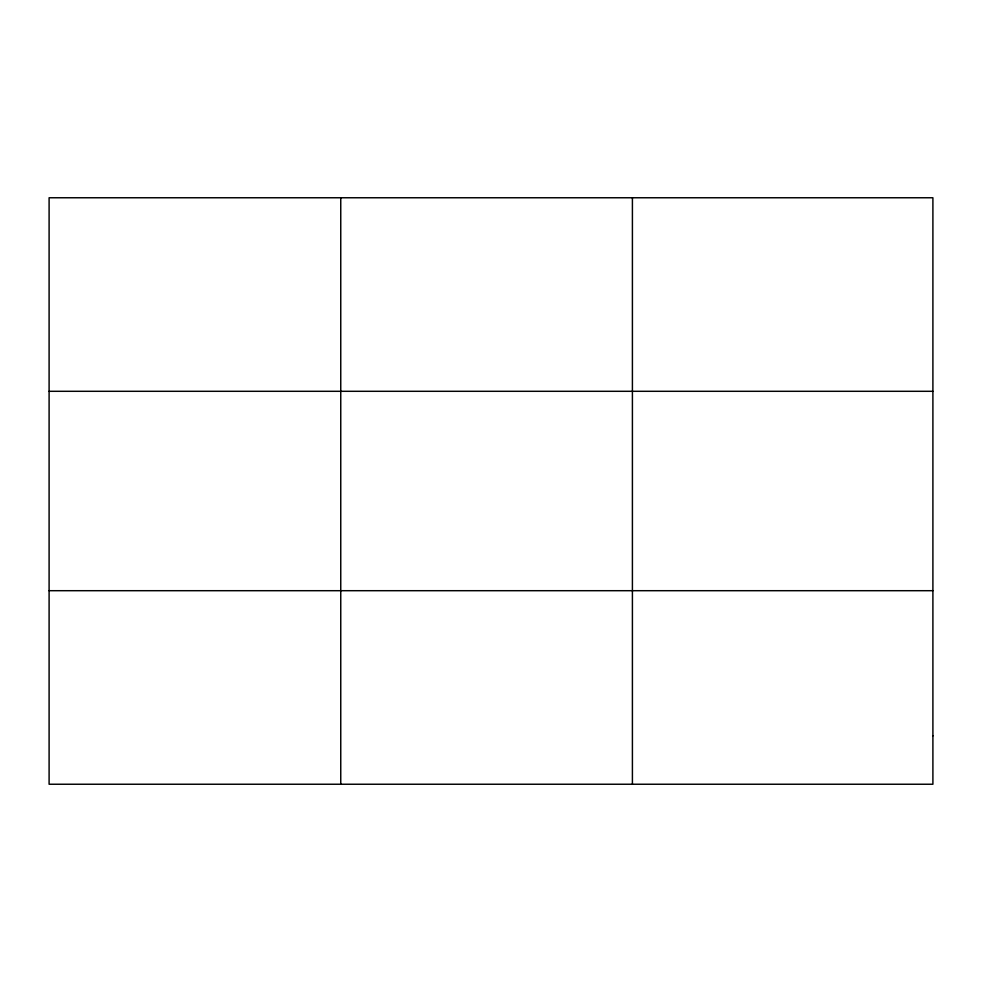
<?xml version="1.0" encoding="UTF-8"?>
<svg xmlns="http://www.w3.org/2000/svg" width="982" height="982" viewBox="0 0 982 982"><rect width="100%" height="100%" fill="white"/><g stroke="black" fill="none" stroke-linecap="round" stroke-linejoin="round"><path stroke-width="1.47" d="M340.754 784.237L340.754 197.763M632.408 784.237L632.408 197.763M49.1 391.302L932.9 391.302M49.1 590.698L932.9 590.698M932.9 735.862L932.9 784.237L49.1 784.237L49.1 197.763L932.9 197.763L932.9 735.862"/></g></svg>
